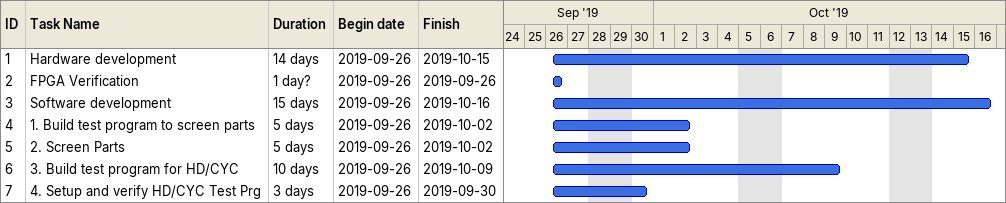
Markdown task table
| ID | Task | Duration | Start | Finish |
|---|---|---|---|---|
| 1 | Hardware development | 14d | 2019-09-26 | 2019-10-15 |
| 2 | FPGA Verification | 1d? | 2019-09-26 | 2019-09-26 |
| 3 | Software development | 15d | 2019-09-26 | 2019-10-16 |
| 4 | 1. Build test program to screen parts | 5d | 2019-09-26 | 2019-10-02 |
| 5 | 2. Screen Parts | 5d | 2019-09-26 | 2019-10-02 |
| 6 | 3. Build test program for HD/CYC | 10d | 2019-09-26 | 2019-10-09 |
| 7 | 4. Setup and verify HD/CYC Test Prg | 3d | 2019-09-26 | 2019-09-30 |
